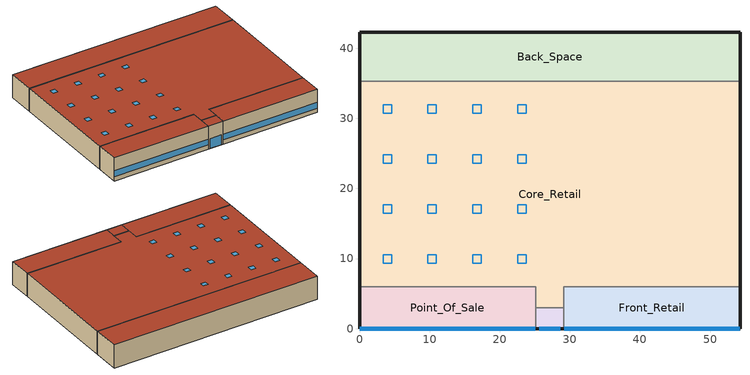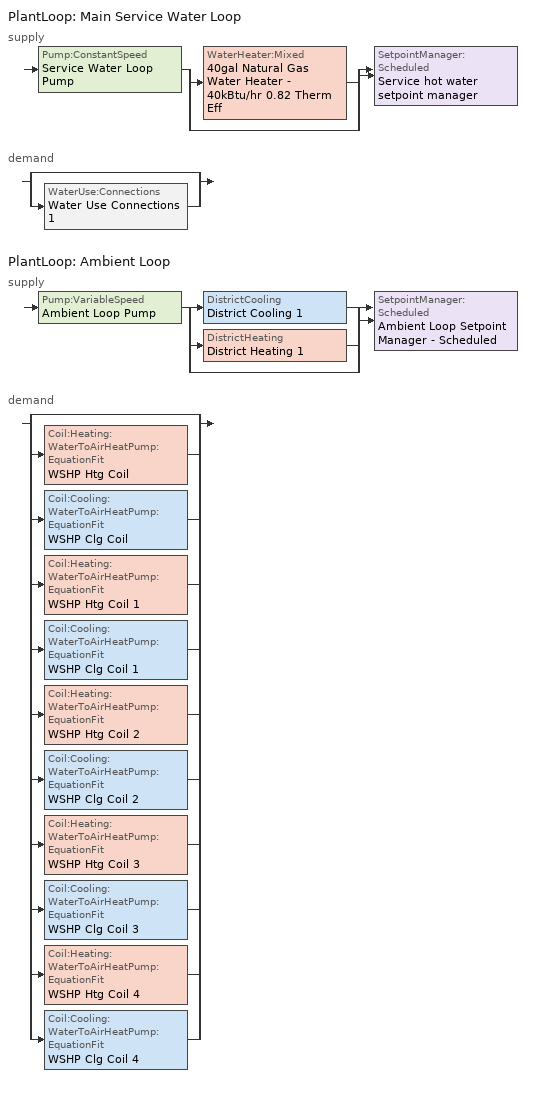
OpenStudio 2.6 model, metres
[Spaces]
Core_Retail
 floor ground: 54.27,35.27 54.27,6 29.14,6 29.14,3 25.14,3 25.14,6 0,6 0,35.27 z0
 wall outside: 54.27,6 54.27,35.27 / 0,35.27 0,6 z0:6.1
 wall to Back_Space: 54.27,35.27 0,35.27 z0:6.1
 wall to Front_Entry: 25.14,3 29.14,3 z0:6.1
 wall to Point_Of_Sale: 0,6 25.14,6 25.14,3 z0:6.1
 wall to Front_Retail: 29.14,3 29.14,6 54.27,6 z0:6.1
 roof outside: 29.14,3 29.14,6 54.27,6 54.27,35.27 0,35.27 0,6 25.14,6 25.14,3 z6.1
 skylight: 23.78,16.46 23.78,17.68 22.56,17.68 22.56,16.46 z6.1; 4.57,30.7 4.57,31.92 3.35,31.92 3.35,30.7 z6.1; 4.57,9.35 4.57,10.57 3.35,10.57 3.35,9.35 z6.1; 4.57,16.46 4.57,17.68 3.35,17.68 3.35,16.46 z6.1; 17.37,16.46 17.37,17.68 16.15,17.68 16.15,16.46 z6.1; 17.37,30.7 17.37,31.92 16.15,31.92 16.15,30.7 z6.1; 17.37,23.58 17.37,24.8 16.15,24.8 16.15,23.58 z6.1; 4.57,23.58 4.57,24.8 3.35,24.8 3.35,23.58 z6.1; 17.37,9.35 17.37,10.57 16.15,10.57 16.15,9.35 z6.1; 10.97,23.58 10.97,24.8 9.75,24.8 9.75,23.58 z6.1; 10.97,9.35 10.97,10.57 9.75,10.57 9.75,9.35 z6.1; 23.78,23.58 23.78,24.8 22.56,24.8 22.56,23.58 z6.1; 23.78,30.7 23.78,31.92 22.56,31.92 22.56,30.7 z6.1; 10.97,16.46 10.97,17.68 9.75,17.68 9.75,16.46 z6.1; 23.78,9.35 23.78,10.57 22.56,10.57 22.56,9.35 z6.1; 10.97,30.7 10.97,31.92 9.75,31.92 9.75,30.7 z6.1
Back_Space
 floor ground: 54.27,42.27 54.27,35.27 0,35.27 0,42.27 z0
 wall outside: 54.27,35.27 54.27,42.27 0,42.27 0,35.27 z0:6.1
 roof outside: 54.27,35.27 54.27,42.27 0,42.27 0,35.27 z6.1
Front_Retail
 floor ground: 54.27,6 54.27,0 29.14,0 29.14,6 z0
 wall outside: 29.14,0 54.27,0 54.27,6 z0:6.1
 wall to Front_Entry: 29.14,3 29.14,0 z0:6.1
 window: 29.19,0 54.22,0 z1.14:2.66
 roof outside: 54.27,0 54.27,6 29.14,6 29.14,0 z6.1
Point_Of_Sale
 floor ground: 25.14,6 25.14,0 0,0 0,6 z0
 wall outside: 0,6 0,0 25.14,0 z0:6.1
 wall to Front_Entry: 25.14,0 25.14,3 z0:6.1
 window: 0.05,0 25.09,0 z1.14:2.66
 roof outside: 25.14,0 25.14,6 0,6 0,0 z6.1
Front_Entry
 floor ground: 29.14,3 29.14,0 25.14,0 25.14,3 z0
 wall outside: 25.14,0 29.14,0 z0:6.1
 window: 25.64,0 28.64,0 z0.05:2.66
 roof outside: 29.14,0 29.14,3 25.14,3 25.14,0 z6.1
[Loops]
PlantLoop 'Main Service Water Loop'
 supply: Pump:ConstantSpeed 'Service Water Loop Pump' > split
  | WaterHeater:Mixed '40gal Natural Gas Water Heater - 40kBtu/hr 0.82 Therm Eff'
  | bypass
  join > SetpointManager:Scheduled 'Service hot water setpoint manager'
 demand: split
  | bypass
  | WaterUse:Connections 'Water Use Connections 1'
PlantLoop 'Ambient Loop'
 supply: Pump:VariableSpeed 'Ambient Loop Pump' > split
  | DistrictCooling 'District Cooling 1'
  | DistrictHeating 'District Heating 1'
  | bypass
  join > SetpointManager:Scheduled 'Ambient Loop Setpoint Manager - Scheduled'
 demand: split
  | bypass
  | Coil:Heating:WaterToAirHeatPump:EquationFit 'WSHP Htg Coil'
  | Coil:Cooling:WaterToAirHeatPump:EquationFit 'WSHP Clg Coil'
  | Coil:Heating:WaterToAirHeatPump:EquationFit 'WSHP Htg Coil 1'
  | Coil:Cooling:WaterToAirHeatPump:EquationFit 'WSHP Clg Coil 1'
  | Coil:Heating:WaterToAirHeatPump:EquationFit 'WSHP Htg Coil 2'
  | Coil:Cooling:WaterToAirHeatPump:EquationFit 'WSHP Clg Coil 2'
  | Coil:Heating:WaterToAirHeatPump:EquationFit 'WSHP Htg Coil 3'
  | Coil:Cooling:WaterToAirHeatPump:EquationFit 'WSHP Clg Coil 3'
  | Coil:Heating:WaterToAirHeatPump:EquationFit 'WSHP Htg Coil 4'
  | Coil:Cooling:WaterToAirHeatPump:EquationFit 'WSHP Clg Coil 4'
[Site]
Denver Centennial  Golden   Nr_CO_USA: Latitude {deg}=39.74; Longitude {deg}=-105.18; Time Zone {hr}=-7; Elevation {m}=1829; Terrain=City
[Building]
90.1-2010-RetailStandalone-ASHRAE 169-2006-5B created: 2018-08-18 18:02:05 +0000: North Axis {deg}=0; Default Construction Set=90.1-2010 - Retail - ASHRAE 169-2006-5B; Standards Building Type=RetailStandalone
[Site:GroundTemperature:BuildingSurface]
20.43, 20.47, 20.49, 20.56, 20.67, 22.95, 23.37, 23.44, 23.4, 21.08, 20.69, 20.51
[Site:WaterMainsTemperature]
Calculation Method=Correlation; Annual Average Outdoor Air Temperature {C}=9.7; Maximum Difference In Monthly Average Outdoor Air Temperatures {deltaC}=22.8
[ClimateZones]
Climate Zone Institution Name 1=ASHRAE; Climate Zone Document Name 1=ANSI/ASHRAE Standard 169; Climate Zone Document Year 1=2006; Climate Zone Value 1=ASHRAE 169-2006-5B
[SizingPeriod:DesignDay] Barometric Pressure {Pa}=81198; Sky Clearness=0; Rain Indicator=0; Snow Indicator=0; Day of Month=21; Daylight Saving Time Indicator=0; Humidity Indicating Type=Wetbulb; Dry-Bulb Temperature Range Modifier Type=DefaultMultipliers
Name | Maximum Dry-Bulb Temperature {C} | Daily Dry-Bulb Temperature Range {deltaC} | Humidity Indicating Conditions at Maximum Dry-Bulb | Wind Speed {m/s} | Wind Direction {deg} | Month | Day Type | Solar Model Indicator | ASHRAE Taub | ASHRAE Taud
Denver Centennial  Golden   N Ann Htg 99.6% Condns DB | -18.8 | 0 | -18.8 | 3 | 340 | 12 | WinterDesignDay | ASHRAEClearSky
Denver Centennial  Golden   N Ann Clg .4% Condns DB=>MWB | 33 | 15.2 | 15.7 | 4.9 | 0 | 7 | SummerDesignDay | ASHRAETau | 0.424 | 2.025
Denver Centennial  Golden   N Ann Clg .4% Condns WB=>MDB | 27.3 | 15.2 | 18.4 | 4.9 | 0 | 7 | SummerDesignDay | ASHRAETau | 0.424 | 2.025
[Material:NoMass] Thermal Absorptance=0.9; Solar Absorptance=0.7
Name | Roughness | Thermal Resistance {m2-K/W} | Visible Absorptance
CP02 CARPET PAD | VeryRough | 0.21648 | 0.8
Typical Insulation R-10.94 | Smooth | 1.92744 | 0.7
Typical Carpet Pad | Smooth | 0.21648 | 0.8
Typical Insulation R-8.72 | Smooth | 1.53614 | 0.7
Typical Insulation R-19.72 | Smooth | 3.4722 | 0.7
Typical Insulation R-0.58 | Smooth | 0.101875 | 0.7
Typical Insulation R-1.15 | Smooth | 0.202527 | 0.7
[Material]
Name | Roughness | Thickness {m} | Conductivity {W/m-K} | Density {kg/m3} | Specific Heat {J/kg-K} | Thermal Absorptance | Solar Absorptance | Visible Absorptance
100mm Normalweight concrete floor | MediumSmooth | 0.1016 | 2.31 | 2322 | 832
G01 13mm gypsum board | Smooth | 0.0127 | 0.16 | 800 | 1090 | 0.9 | 0.7 | 0.5
4 in. Normalweight Concrete Floor | MediumRough | 0.1016 | 2.31 | 2322 | 832 | 0.9 | 0.7 | 0.7
1IN Stucco | Smooth | 0.0253 | 0.6918 | 1858 | 837 | 0.9 | 0.7 | 0.92
8IN CONCRETE HW RefBldg | Rough | 0.2032 | 1.311 | 2240 | 836.8 | 0.9 | 0.7 | 0.7
1/2IN Gypsum | Smooth | 0.0127 | 0.16 | 784.9 | 830 | 0.9 | 0.4 | 0.4
Roof Membrane | VeryRough | 0.0095 | 0.16 | 1121.29 | 1460 | 0.9 | 0.77 | 0.7
Metal Roof Surface; F08 Metal surface | Smooth | 0.0008 | 45.28 | 7824 | 500 | 0.9 | 0.7 | 0.7
6 in. Normalweight Concrete Floor | MediumRough | 0.1524 | 2.31 | 2322 | 832 | 0.9 | 0.7 | 0.7
8 in. Concrete Block Basement Wall | MediumRough | 0.2032 | 1.326 | 1842 | 912 | 0.9 | 0.7 | 0.7
G05 25mm wood | MediumSmooth | 0.0254 | 0.15 | 608 | 1630 | 0.9 | 0.5 | 0.5
Std Wood 6inch | MediumSmooth | 0.15 | 0.12 | 540 | 1210 | 0.9 | 0.7 | 0.7
[Construction]
Typical Insulated Exterior Mass Floor R-13.51: Typical Insulation R-10.94, 4 in. Normalweight Concrete Floor, Typical Carpet Pad
Typical Insulated Exterior Mass Wall R-11.11: 1IN Stucco, 8IN CONCRETE HW RefBldg, Typical Insulation R-8.72, 1/2IN Gypsum
Typical IEAD Roof R-20.83: Roof Membrane, Typical Insulation R-19.72, Metal Roof Surface
Typical Interior Floor: 100mm Normalweight concrete floor, CP02 CARPET PAD
Typical Interior Wall: G01 13mm gypsum board, G01 13mm gypsum board
Typical Interior Ceiling: CP02 CARPET PAD, 100mm Normalweight concrete floor
Typical Insulated Carpeted 6in Slab Floor: 6 in. Normalweight Concrete Floor, Typical Carpet Pad
Typical Insulated Basement Mass Wall: 8 in. Concrete Block Basement Wall
U 0.52 SHGC 0.40 Dbl Ref-D Clr 6mm/13mm Air: REF D CLEAR 6MM, AIR 13MM, CLEAR 6MM
Typical Insulated Metal Door R-1.43: F08 Metal surface, Typical Insulation R-0.58
Typical Overhead Door R-2.0: Typical Insulation R-1.15
U 1.17 SHGC 0.49 Sgl Ref-D Clr 6mm: REF D CLEAR 6MM
Typical Interior Window: Clear 3mm
Typical Interior Door; Typical Interior Partition: G05 25mm wood
InteriorFurnishings: Std Wood 6inch
[DefaultConstructionSet]
90.1-2010 - Retail - ASHRAE 169-2006-5B: Default Exterior Surface Constructions=Default Surface Constructions 1; Default Interior Surface Constructions=Default Surface Constructions 2; Default Ground Contact Surface Constructions=Default Surface Constructions 3; Default Exterior SubSurface Constructions=Default Sub Surface Constructions 1; Default Interior SubSurface Constructions=Default Sub Surface Constructions 2; Interior Partition Construction=Typical Interior Partition
[DefaultSurfaceConstructions]
Name | Floor Construction | Wall Construction | Roof Ceiling Construction
Default Surface Constructions 1 | Typical Insulated Exterior Mass Floor R-13.51 | Typical Insulated Exterior Mass Wall R-11.11 | Typical IEAD Roof R-20.83
Default Surface Constructions 2 | Typical Interior Floor | Typical Interior Wall | Typical Interior Ceiling
Default Surface Constructions 3 | Typical Insulated Carpeted 6in Slab Floor | Typical Insulated Basement Mass Wall
[DefaultSubSurfaceConstructions]
Name | Fixed Window Construction | Operable Window Construction | Door Construction | Overhead Door Construction | Skylight Construction | Tubular Daylight Dome Construction | Tubular Daylight Diffuser Construction
Default Sub Surface Constructions 1 | U 0.52 SHGC 0.40 Dbl Ref-D Clr 6mm/13mm Air | U 0.52 SHGC 0.40 Dbl Ref-D Clr 6mm/13mm Air | Typical Insulated Metal Door R-1.43 | Typical Overhead Door R-2.0 | U 1.17 SHGC 0.49 Sgl Ref-D Clr 6mm | Typical Interior Window | Typical Interior Window
Default Sub Surface Constructions 2 | Typical Interior Window | Typical Interior Window | Typical Interior Door
[WindowMaterial:Glazing] Optical Data Type=SpectralAverage; Infrared Transmittance at Normal Incidence=0; Front Side Infrared Hemispherical Emissivity=0.84; Conductivity {W/m-K}=0.9; Dirt Correction Factor for Solar and Visible Transmittance=1; Solar Diffusing=No
Name | Thickness {m} | Solar Transmittance at Normal Incidence | Front Side Solar Reflectance at Normal Incidence | Back Side Solar Reflectance at Normal Incidence | Visible Transmittance at Normal Incidence | Front Side Visible Reflectance at Normal Incidence | Back Side Visible Reflectance at Normal Incidence | Back Side Infrared Hemispherical Emissivity
REF D CLEAR 6MM | 0.006 | 0.429 | 0.308 | 0.379 | 0.334 | 0.453 | 0.505 | 0.82
CLEAR 6MM | 0.006 | 0.775 | 0.071 | 0.071 | 0.881 | 0.08 | 0.08 | 0.84
Clear 3mm | 0.003 | 0.837 | 0.075 | 0.075 | 0.898 | 0.081 | 0.081 | 0.84
[WindowMaterial:Gas]
AIR 13MM: Gas Type=Air; Thickness {m}=0.0127
[Space] Building Story=Building Story 1; Part of Total Floor Area=Yes
Name | Space Type | Thermal Zone
Core_Retail | Retail Retail | Core_Retail ZN
Back_Space | Retail Back_Space | Back_Space ZN
Front_Retail | Retail Retail | Front_Retail ZN
Point_Of_Sale | Retail Point_of_Sale | Point_Of_Sale ZN
Front_Entry | Retail Entry | Front_Entry ZN
[SpaceType] Standards Building Type=Retail
Name | Default Schedule Set | Design Specification Outdoor Air Object | Standards Space Type
Retail Back_Space | Retail Back_Space Schedule Set | Retail Back_Space Ventilation | Back_Space
Retail Entry | Retail Entry Schedule Set | Retail Entry Ventilation | Entry
Retail Point_of_Sale | Retail Point_of_Sale Schedule Set | Retail Point_of_Sale Ventilation | Point_of_Sale
Retail Retail | Retail Retail Schedule Set | Retail Retail Ventilation | Retail
[People:Definition] Number of People Calculation Method=People/Area; People per Space Floor Area {person/m2}=0.161459; Fraction Radiant=0.3
Retail Back_Space People Definition; Retail Entry People Definition; Retail Point_of_Sale People Definition; Retail Retail People Definition
[People] Work Efficiency Schedule=Work Efficiency Schedule; Clothing Insulation Schedule=Clothing Schedule; Air Velocity Schedule=Air Velocity Schedule; Multiplier=1
Name | People Definition | Space or SpaceType
Retail Back_Space People | Retail Back_Space People Definition | Retail Back_Space
Retail Entry People | Retail Entry People Definition | Retail Entry
Retail Point_of_Sale People | Retail Point_of_Sale People Definition | Retail Point_of_Sale
Retail Retail People | Retail Retail People Definition | Retail Retail
[Lights:Definition] Design Level Calculation Method=Watts/Area; Fraction Radiant=0.7; Fraction Visible=0.2
Name | Watts per Space Floor Area {W/m2}
Retail Back_Space Lights Definition | 6.78126
Retail Entry Lights Definition | 9.68752
Retail Point_of_Sale Lights Definition; Retail Retail Lights Definition | 18.0834
[Lights] Fraction Replaceable=1
Name | Lights Definition | Space or SpaceType
Retail Back_Space Lights | Retail Back_Space Lights Definition | Retail Back_Space
Retail Entry Lights | Retail Entry Lights Definition | Retail Entry
Retail Point_of_Sale Lights | Retail Point_of_Sale Lights Definition | Retail Point_of_Sale
Retail Retail Lights | Retail Retail Lights Definition | Retail Retail
[ElectricEquipment:Definition] Design Level Calculation Method=Watts/Area; Fraction Radiant=0.5
Name | Watts per Space Floor Area {W/m2}
Retail Back_Space Elec Equip Definition | 8.07293
Retail Entry Elec Equip Definition; Retail Retail Elec Equip Definition | 3.22917
Retail Point_of_Sale Elec Equip Definition | 21.5278
[ElectricEquipment] Multiplier=1
Name | Electric Equipment Definition | Space or SpaceType
Retail Back_Space Elec Equip | Retail Back_Space Elec Equip Definition | Retail Back_Space
Retail Entry Elec Equip | Retail Entry Elec Equip Definition | Retail Entry
Retail Point_of_Sale Elec Equip | Retail Point_of_Sale Elec Equip Definition | Retail Point_of_Sale
Retail Retail Elec Equip | Retail Retail Elec Equip Definition | Retail Retail
[DesignSpecification:OutdoorAir] Outdoor Air Method=Sum; Outdoor Air Flow per Floor Area {m3/s-m2}=0.0006096
Name | Outdoor Air Flow per Person {m3/s-person}
Retail Back_Space Ventilation
Retail Entry Ventilation; Retail Point_of_Sale Ventilation; Retail Retail Ventilation | 0.00353961
[DefaultScheduleSet] Number of People Schedule=RetailStandalone BLDG_OCC_SCH_2010; People Activity Level Schedule=RetailStandalone ACTIVITY_SCH; Electric Equipment Schedule=RetailStandalone BLDG_EQUIP_SCH; Infiltration Schedule=RetailStandalone INFIL_SCH_PNNL
Name | Lighting Schedule
Retail Back_Space Schedule Set | RetailStandalone BLDG_LIGHT_BACK_SCH
Retail Entry Schedule Set | RetailStandalone BLDG_LIGHT_ENTRY_SCH
Retail Point_of_Sale Schedule Set | RetailStandalone BLDG_LIGHT_FRONT_SCH
Retail Retail Schedule Set | RetailStandalone BLDG_LIGHT_SCH
[ThermostatSetpoint:DualSetpoint] Heating Setpoint Temperature Schedule=RetailStandalone HTGSETP_SCH_NO_OPTIMUM
Name | Cooling Setpoint Temperature Schedule
Retail Entry Thermostat 1 | RetailStandalone FRONT_ENTRY_COOLING
Retail Point_of_Sale Thermostat 1; Retail Retail Thermostat 1; Retail Back_Space Thermostat 1; Retail Retail Thermostat 2 | RetailStandalone CLGSETP_SCH_NO_SETBACK
[SpaceInfiltration:DesignFlowRate]
Name | Space or SpaceType | Schedule | Design Flow Rate Calculation Method | Flow per Exterior Surface Area {m3/s-m2} | Constant Term Coefficient | Temperature Term Coefficient | Velocity Term Coefficient | Velocity Squared Term Coefficient | Design Flow Rate {m3/s}
Back_Space Infiltration | Back_Space | RetailStandalone INFIL_SCH_PNNL | Flow/ExteriorArea | 0.000297767 | 0 | 0 | 0.224 | 0
Core_Retail Infiltration | Core_Retail | RetailStandalone INFIL_SCH_PNNL | Flow/ExteriorArea | 0.000103844 | 0 | 0 | 0.224 | 0
Front_Entry Infiltration | Front_Entry | RetailStandalone INFIL_SCH_PNNL | Flow/ExteriorArea | 0.000381719 | 0 | 0 | 0.224 | 0
Front_Retail Infiltration | Front_Retail | RetailStandalone INFIL_SCH_PNNL | Flow/ExteriorArea | 0.000317386 | 0 | 0 | 0.224 | 0
Point_Of_Sale Infiltration | Point_Of_Sale | RetailStandalone INFIL_SCH_PNNL | Flow/ExteriorArea | 0.000317386 | 0 | 0 | 0.224 | 0
Entry door Infiltration | Front_Entry | RetailStandalone INFIL_Door_Opening_SCH | Flow/Space |  |  |  |  |  | 1.41867
[InternalMass:Definition]
Internal Mass Definition 1: Construction=InteriorFurnishings; Design Level Calculation Method=SurfaceArea/Area; Surface Area per Space Floor Area=2
[InternalMass] Internal Mass Definition=Internal Mass Definition 1; Multiplier=1
Name | Space or SpaceType
Back_Space Mass | Back_Space
Core_Retail Mass | Core_Retail
Point_Of_Sale Mass | Point_Of_Sale
Front_Retail Mass | Front_Retail
Front_Entry Mass | Front_Entry
[ThermalZone] Use Ideal Air Loads=No
Name | Thermostat | Primary Daylighting Control | Fraction of Zone Controlled by Primary Daylighting Control
Front_Entry ZN | Retail Entry Thermostat 1
Point_Of_Sale ZN | Retail Point_of_Sale Thermostat 1 | Point_Of_Sale Daylt Sensor 1 | 0.443333
Front_Retail ZN | Retail Retail Thermostat 1 | Front_Retail Daylt Sensor 1 | 0.443333
Back_Space ZN | Retail Back_Space Thermostat 1
Core_Retail ZN | Retail Retail Thermostat 2 | Core_Retail Daylt Sensor 1 | 0.514639
[Sizing:Zone] Zone Cooling Design Supply Air Temperature Input Method=SupplyAirTemperature; Zone Cooling Design Supply Air Temperature {C}=12.8; Zone Cooling Design Supply Air Temperature Difference {deltaC}=11.11; Zone Heating Design Supply Air Temperature Input Method=SupplyAirTemperature; Zone Heating Design Supply Air Temperature Difference {deltaC}=11.11; Zone Heating Design Supply Air Humidity Ratio {kg-H2O/kg-air}=0.008; Cooling Design Air Flow Method=DesignDay; Heating Design Air Flow Method=DesignDay; Account for Dedicated Outdoor Air System=No; Dedicated Outdoor Air System Control Strategy=NeutralSupplyAir; Dedicated Outdoor Air Low Setpoint Temperature for Design {C}=autosize; Dedicated Outdoor Air High Setpoint Temperature for Design {C}=autosize
Name | Zone Heating Design Supply Air Temperature {C} | Zone Cooling Design Supply Air Humidity Ratio {kg-H2O/kg-air}
Front_Entry ZN | 50 | 0.008
Point_Of_Sale ZN; Front_Retail ZN; Back_Space ZN; Core_Retail ZN | 40 | 0.0085
[Zone equipment]
Front_Entry ZN: Front_Entry ZN WSHP
Point_Of_Sale ZN: Point_Of_Sale ZN WSHP
Front_Retail ZN: Front_Retail ZN WSHP
Back_Space ZN: Back_Space ZN WSHP
Core_Retail ZN: Core_Retail ZN WSHP
[AvailabilityManager:NightCycle] Control Type=CycleOnAny; Thermostat Tolerance {deltaC}=1; Cycling Run Time {s}=3600
Availability Manager Night Cycle 1; Availability Manager Night Cycle 2; Availability Manager Night Cycle 3; Availability Manager Night Cycle 4
[PlantLoop] Glycol Concentration=0; Plant Loop Volume {m3}=Autocalculate; Load Distribution Scheme=Optimal
Name | Maximum Loop Temperature {C} | Minimum Loop Temperature {C}
Main Service Water Loop | 60 | 10
Ambient Loop | 32.2222 | 5
[Sizing:Plant] Loop Type=Heating; Design Loop Exit Temperature {C}=60; Sizing Option=NonCoincident; Zone Timesteps in Averaging Window=1; Coincident Sizing Factor Mode=None
Name | Loop Design Temperature Difference {deltaC}
Main Service Water Loop | 5
Ambient Loop | 5.55
[SetpointManager:Scheduled] Control Variable=Temperature
Name | Schedule
Service hot water setpoint manager | Service Water Loop Temp - 140F
Ambient Loop Setpoint Manager - Scheduled | Ambient Loop Temperature Ruleset
[Pump:ConstantSpeed]
Service Water Loop Pump: Rated Flow Rate {m3/s}=autosize; Rated Pump Head {Pa}=0.001; Rated Power Consumption {W}=autosize; Motor Efficiency=0.855; Fraction of Motor Inefficiencies to Fluid Stream=0; Pump Control Type=Intermittent; Design Power Sizing Method=PowerPerFlowPerPressure; Design Electric Power per Unit Flow Rate {W/(m3/s)}=348701.1; Design Shaft Power per Unit Flow Rate per Unit Head {W-s/m3-Pa}=1.28205
[WaterHeater:Mixed]
40gal Natural Gas Water Heater - 40kBtu/hr 0.82 Therm Eff: Tank Volume {m3}=0.151416; Setpoint Temperature Schedule=Service Water Loop Temp - 140F; Deadband Temperature Difference {deltaC}=2; Maximum Temperature Limit {C}=82.2222; Heater Control Type=Cycle; Heater Maximum Capacity {W}=11722.8; Heater Fuel Type=NaturalGas; Heater Thermal Efficiency=0.82; Off Cycle Parasitic Fuel Consumption Rate {W}=1860.12; Off Cycle Parasitic Fuel Type=NaturalGas; Off Cycle Parasitic Heat Fraction to Tank=0.8; On Cycle Parasitic Fuel Consumption Rate {W}=1860.12; On Cycle Parasitic Fuel Type=NaturalGas; On Cycle Parasitic Heat Fraction to Tank=0; Ambient Temperature Indicator=Schedule; Ambient Temperature Schedule=Water Heater Ambient Temp Schedule - 70F; Off Cycle Loss Coefficient to Ambient Temperature {W/K}=3.29106; On Cycle Loss Coefficient to Ambient Temperature {W/K}=3.29106; Use Side Effectiveness=1; Source Side Effectiveness=1; Use Side Design Flow Rate {m3/s}=autosize; Source Side Design Flow Rate {m3/s}=autosize; Indirect Water Heating Recovery Time {hr}=1.5; Source Side Flow Control Mode=IndirectHeatPrimarySetpoint
[WaterUse:Connections]
Water Use Connections 1: Water Use Equipment Name 1=Main Service Water Use 0.3gal/min
[WaterUse:Equipment:Definition]
Main Service Water Use Def 0.3gal/min: Peak Flow Rate {m3/s}=1.89271e-05; Target Temperature Schedule=Mixed Water At Faucet Temp - 120F; Sensible Fraction Schedule=Fraction Sensible - 0.2; Latent Fraction Schedule=Fraction Latent - 0.05
[WaterUse:Equipment]
Main Service Water Use 0.3gal/min: Water Use Equipment Definition=Main Service Water Use Def 0.3gal/min; Flow Rate Fraction Schedule=RetailStandalone BLDG_SWH_SCH
[Exterior:Lights:Definition]
Name | Design Level {W}
Occ Sensing Exterior Lights Def | 4365.06
NonDimming Exterior Lights Def | 379.58
[Exterior:Lights] Control Option=AstronomicalClock
Name | Exterior Lights Definition | Schedule
Occ Sensing Exterior Lights Def | Occ Sensing Exterior Lights Def | RetailStandalone Exterior_lighting_schedule_b
NonDimming Exterior Lights Def | NonDimming Exterior Lights Def | RetailStandalone Exterior_lighting_schedule_a
[BuildingStory]
Building Story 1: Nominal Z Coordinate {m}=0
[Daylighting:Control] Position Z-Coordinate {m}=0.9144; Illuminance Setpoint {lux}=300; Lighting Control Type=Stepped; Number of Stepped Control Steps=3
Name | Space | Position X-Coordinate {m} | Position Y-Coordinate {m}
Core_Retail Daylt Sensor 1 | Core_Retail | 3.9624 | 3.9624
Front_Retail Daylt Sensor 1 | Front_Retail | 12.5675 | 2.66
Point_Of_Sale Daylt Sensor 1 | Point_Of_Sale | 12.5675 | 2.66
[Pump:VariableSpeed]
Ambient Loop Pump: Rated Pump Head {Pa}=179344; Pump Control Type=Intermittent; Skin Loss Radiative Fraction=0.5; Design Power Sizing Method=PowerPerFlowPerPressure; Design Electric Power per Unit Flow Rate {W/(m3/s)}=348701.1; Design Shaft Power per Unit Flow Rate per Unit Head {W-s/m3-Pa}=1.28205; Design Minimum Flow Rate Fraction=0
[DistrictCooling]
District Cooling 1: Nominal Capacity {W}=1000000000000
[DistrictHeating]
District Heating 1: Nominal Capacity {W}=1000000000000
[Coil:Heating:Electric] Availability Schedule=Always On Discrete
Coil Heating Electric 1; Coil Heating Electric 2; Coil Heating Electric 3; Coil Heating Electric 4; Coil Heating Electric 5
[Coil:Heating:WaterToAirHeatPump:EquationFit] Rated Heating Coefficient of Performance {W/W}=4.2; Heating Capacity Coefficient 1=0.237847; Heating Capacity Coefficient 2=-3.35824; Heating Capacity Coefficient 3=3.8064; Heating Capacity Coefficient 4=0.1792; Heating Capacity Coefficient 5=0.128607; Heating Power Consumption Coefficient 1=-3.79176; Heating Power Consumption Coefficient 2=3.38799; Heating Power Consumption Coefficient 3=1.50226; Heating Power Consumption Coefficient 4=-0.177654; Heating Power Consumption Coefficient 5=-0.10308
WSHP Htg Coil; WSHP Htg Coil 1; WSHP Htg Coil 2; WSHP Htg Coil 3; WSHP Htg Coil 4
[Coil:Cooling:WaterToAirHeatPump:EquationFit] Rated Cooling Coefficient of Performance {W/W}=3.4; Total Cooling Capacity Coefficient 1=-4.30267; Total Cooling Capacity Coefficient 2=7.18537; Total Cooling Capacity Coefficient 3=-2.23947; Total Cooling Capacity Coefficient 4=0.139996; Total Cooling Capacity Coefficient 5=0.10266; Sensible Cooling Capacity Coefficient 1=6.00194; Sensible Cooling Capacity Coefficient 2=22.6301; Sensible Cooling Capacity Coefficient 3=-26.7961; Sensible Cooling Capacity Coefficient 4=-1.72375; Sensible Cooling Capacity Coefficient 5=0.490645; Sensible Cooling Capacity Coefficient 6=0.0693119; Cooling Power Consumption Coefficient 1=-5.67776; Cooling Power Consumption Coefficient 2=0.438988; Cooling Power Consumption Coefficient 3=5.84528; Cooling Power Consumption Coefficient 4=0.141606; Cooling Power Consumption Coefficient 5=-0.168728
WSHP Clg Coil; WSHP Clg Coil 1; WSHP Clg Coil 2; WSHP Clg Coil 3; WSHP Clg Coil 4
[Fan:OnOff] Availability Schedule=Always On Discrete; Fan Efficiency=0.52; Pressure Rise {Pa}=331.288; Maximum Flow Rate {m3/s}=autosize; Motor Efficiency=0.8; Motor In Airstream Fraction=1
Name | Fan Power Ratio Function of Speed Ratio Curve | Fan Efficiency Ratio Function of Speed Ratio Curve
Core_Retail ZN WSHP Fan | Fan On Off Power Curve | Fan On Off Efficiency Curve
Back_Space ZN WSHP Fan | Fan On Off Power Curve 1 | Fan On Off Efficiency Curve 1
Front_Retail ZN WSHP Fan | Fan On Off Power Curve 2 | Fan On Off Efficiency Curve 2
Point_Of_Sale ZN WSHP Fan | Fan On Off Power Curve 3 | Fan On Off Efficiency Curve 3
Front_Entry ZN WSHP Fan | Fan On Off Power Curve 4 | Fan On Off Efficiency Curve 4
[ZoneHVAC:WaterToAirHeatPump] Availability Schedule=Always On Discrete; Supply Air Flow Rate During Cooling Operation {m3/s}=Autosize; Supply Air Flow Rate During Heating Operation {m3/s}=Autosize; Supply Air Flow Rate When No Cooling or Heating is Needed {m3/s}=autosize; Outdoor Air Flow Rate During Cooling Operation {m3/s}=autosize; Outdoor Air Flow Rate During Heating Operation {m3/s}=autosize; Outdoor Air Flow Rate When No Cooling or Heating is Needed {m3/s}=Autosize; Maximum Supply Air Temperature from Supplemental Heater {C}=Autosize
Name | Supply Air Fan | Heating Coil | Cooling Coil | Supplemental Heating Coil
Core_Retail ZN WSHP | Core_Retail ZN WSHP Fan | WSHP Htg Coil | WSHP Clg Coil | Coil Heating Electric 1
Back_Space ZN WSHP | Back_Space ZN WSHP Fan | WSHP Htg Coil 1 | WSHP Clg Coil 1 | Coil Heating Electric 2
Front_Retail ZN WSHP | Front_Retail ZN WSHP Fan | WSHP Htg Coil 2 | WSHP Clg Coil 2 | Coil Heating Electric 3
Point_Of_Sale ZN WSHP | Point_Of_Sale ZN WSHP Fan | WSHP Htg Coil 3 | WSHP Clg Coil 3 | Coil Heating Electric 4
Front_Entry ZN WSHP | Front_Entry ZN WSHP Fan | WSHP Htg Coil 4 | WSHP Clg Coil 4 | Coil Heating Electric 5
[Schedule:Ruleset]
Name | Default Day Schedule | Summer Design Day Schedule | Winter Design Day Schedule
Clothing Schedule | Clothing Schedule Default Winter Clothes
Air Velocity Schedule | Air Velocity Schedule Default
Work Efficiency Schedule | Work Efficiency Schedule Default
RetailStandalone BLDG_OCC_SCH_2010 | RetailStandalone BLDG_OCC_SCH_2010 Default | RetailStandalone BLDG_OCC_SCH_2010 Summer Design Day | RetailStandalone BLDG_OCC_SCH_2010 Winter Design Day
RetailStandalone ACTIVITY_SCH | RetailStandalone ACTIVITY_SCH Default | RetailStandalone ACTIVITY_SCH Summer Design Day | RetailStandalone ACTIVITY_SCH Winter Design Day
RetailStandalone BLDG_LIGHT_BACK_SCH | RetailStandalone BLDG_LIGHT_BACK_SCH Default | RetailStandalone BLDG_LIGHT_BACK_SCH Summer Design Day | RetailStandalone BLDG_LIGHT_BACK_SCH Winter Design Day
RetailStandalone BLDG_EQUIP_SCH | RetailStandalone BLDG_EQUIP_SCH Default | RetailStandalone BLDG_EQUIP_SCH Summer Design Day | RetailStandalone BLDG_EQUIP_SCH Winter Design Day
RetailStandalone INFIL_SCH_PNNL | RetailStandalone INFIL_SCH_PNNL Default | RetailStandalone INFIL_SCH_PNNL Summer Design Day | RetailStandalone INFIL_SCH_PNNL Winter Design Day
RetailStandalone HTGSETP_SCH_NO_OPTIMUM | RetailStandalone HTGSETP_SCH_NO_OPTIMUM Default | RetailStandalone HTGSETP_SCH_NO_OPTIMUM Summer Design Day | RetailStandalone HTGSETP_SCH_NO_OPTIMUM Winter Design Day
RetailStandalone CLGSETP_SCH_NO_SETBACK | RetailStandalone CLGSETP_SCH_NO_SETBACK Default | RetailStandalone CLGSETP_SCH_NO_SETBACK Summer Design Day | RetailStandalone CLGSETP_SCH_NO_SETBACK Winter Design Day
RetailStandalone BLDG_LIGHT_ENTRY_SCH | RetailStandalone BLDG_LIGHT_ENTRY_SCH Default | RetailStandalone BLDG_LIGHT_ENTRY_SCH Summer Design Day | RetailStandalone BLDG_LIGHT_ENTRY_SCH Winter Design Day
RetailStandalone FRONT_ENTRY_COOLING | RetailStandalone FRONT_ENTRY_COOLING Default | RetailStandalone FRONT_ENTRY_COOLING Summer Design Day | RetailStandalone FRONT_ENTRY_COOLING Winter Design Day
RetailStandalone BLDG_LIGHT_FRONT_SCH | RetailStandalone BLDG_LIGHT_FRONT_SCH Default | RetailStandalone BLDG_LIGHT_FRONT_SCH Summer Design Day | RetailStandalone BLDG_LIGHT_FRONT_SCH Winter Design Day
RetailStandalone BLDG_LIGHT_SCH | RetailStandalone BLDG_LIGHT_SCH Default | RetailStandalone BLDG_LIGHT_SCH Summer Design Day | RetailStandalone BLDG_LIGHT_SCH Winter Design Day
RetailStandalone INFIL_Door_Opening_SCH | RetailStandalone INFIL_Door_Opening_SCH Default | RetailStandalone INFIL_Door_Opening_SCH Summer Design Day | RetailStandalone INFIL_Door_Opening_SCH Winter Design Day
Service Water Loop Temp - 140F | Service Water Loop Temp - 140F Default
Water Heater Ambient Temp Schedule - 70F | Water Heater Ambient Temp Schedule - 70F Default
Fraction Sensible - 0.2 | Schedule Day 35
Fraction Latent - 0.05 | Schedule Day 36
Mixed Water At Faucet Temp - 120F | Schedule Day 37
RetailStandalone BLDG_SWH_SCH | RetailStandalone BLDG_SWH_SCH Default | RetailStandalone BLDG_SWH_SCH Summer Design Day | RetailStandalone BLDG_SWH_SCH Winter Design Day
RetailStandalone Exterior_lighting_schedule_b | RetailStandalone Exterior_lighting_schedule_b Default | RetailStandalone Exterior_lighting_schedule_b Summer Design Day | RetailStandalone Exterior_lighting_schedule_b Winter Design Day
RetailStandalone Exterior_lighting_schedule_a | RetailStandalone Exterior_lighting_schedule_a Default | RetailStandalone Exterior_lighting_schedule_a Summer Design Day | RetailStandalone Exterior_lighting_schedule_a Winter Design Day
Ambient Loop Temperature Ruleset | Ambient Loop Temperature - Default
[Schedule:Day]
Clothing Schedule Default Winter Clothes; RetailStandalone BLDG_OCC_SCH_2010 Summer Design Day; RetailStandalone BLDG_LIGHT_BACK_SCH Summer Design Day; RetailStandalone BLDG_EQUIP_SCH Summer Design Day; RetailStandalone BLDG_LIGHT_ENTRY_SCH Summer Design Day; RetailStandalone BLDG_LIGHT_FRONT_SCH Summer Design Day; RetailStandalone BLDG_LIGHT_SCH Summer Design Day: 24, 0, 1
Clothing Schedule Summer Clothes: 24, 0, 0.5
Air Velocity Schedule Default; Schedule Day 35: 24, 0, 0.2
Work Efficiency Schedule Default; RetailStandalone BLDG_OCC_SCH_2010 Winter Design Day; RetailStandalone BLDG_LIGHT_BACK_SCH Winter Design Day; RetailStandalone BLDG_EQUIP_SCH Winter Design Day; RetailStandalone BLDG_LIGHT_ENTRY_SCH Winter Design Day; RetailStandalone BLDG_LIGHT_FRONT_SCH Winter Design Day; RetailStandalone BLDG_LIGHT_SCH Winter Design Day: 24, 0, 0
RetailStandalone BLDG_OCC_SCH_2010 Default: 9, 0, 0, 10, 0, 0.1, 12, 0, 0.2, 17, 0, 0.4, 18, 0, 0.2, 19, 0, 0.1, 24, 0, 0
RetailStandalone BLDG_OCC_SCH_2010 Sat Day: 7, 0, 0, 8, 0, 0.1, 9, 0, 0.2, 10, 0, 0.5, 11, 0, 0.6, 17, 0, 0.8, 18, 0, 0.6, 21, 0, 0.2, 22, 0, 0.1, 24, 0, 0
RetailStandalone BLDG_OCC_SCH_2010 Wkdy Day: 7, 0, 0, 8, 0, 0.1, 9, 0, 0.2, 11, 0, 0.5, 15, 0, 0.7, 16, 0, 0.8, 17, 0, 0.7, 19, 0, 0.5, 21, 0, 0.3, 24, 0, 0
RetailStandalone ACTIVITY_SCH Default; RetailStandalone ACTIVITY_SCH Winter Design Day; RetailStandalone ACTIVITY_SCH Summer Design Day: 24, 0, 120
RetailStandalone BLDG_LIGHT_BACK_SCH Default; RetailStandalone BLDG_LIGHT_ENTRY_SCH Default; RetailStandalone BLDG_LIGHT_FRONT_SCH Default; RetailStandalone BLDG_LIGHT_SCH Default: 9, 0, 0.05, 10, 0, 0.1, 12, 0, 0.4, 17, 0, 0.6, 18, 0, 0.4, 19, 0, 0.2, 24, 0, 0.05
RetailStandalone BLDG_LIGHT_BACK_SCH Sat Day; RetailStandalone BLDG_LIGHT_ENTRY_SCH Sat Day; RetailStandalone BLDG_LIGHT_FRONT_SCH Sat Day; RetailStandalone BLDG_LIGHT_SCH Sat Day: 7, 0, 0.05, 8, 0, 0.1, 9, 0, 0.3, 10, 0, 0.6, 18, 0, 0.9, 19, 0, 0.5, 21, 0, 0.3, 22, 0, 0.1, 24, 0, 0.05
RetailStandalone BLDG_LIGHT_BACK_SCH Wkdy Day; RetailStandalone BLDG_LIGHT_ENTRY_SCH Wkdy Day; RetailStandalone BLDG_LIGHT_FRONT_SCH Wkdy Day; RetailStandalone BLDG_LIGHT_SCH Wkdy Day: 7, 0, 0.05, 8, 0, 0.2, 9, 0, 0.4, 18, 0, 0.9, 21, 0, 0.5, 22, 0, 0.2, 24, 0, 0.05
RetailStandalone BLDG_EQUIP_SCH Default: 9, 0, 0.15, 10, 0, 0.3, 12, 0, 0.6, 17, 0, 0.8, 18, 0, 0.6, 19, 0, 0.4, 24, 0, 0.15
RetailStandalone BLDG_EQUIP_SCH Sat Day: 7, 0, 0.15, 8, 0, 0.3, 9, 0, 0.5, 10, 0, 0.8, 18, 0, 0.9, 19, 0, 0.7, 21, 0, 0.5, 22, 0, 0.3, 24, 0, 0.15
RetailStandalone BLDG_EQUIP_SCH Wkdy Day: 7, 0, 0.2, 8, 0, 0.4, 9, 0, 0.6, 19, 0, 0.9, 21, 0, 0.7, 24, 0, 0.2
RetailStandalone INFIL_SCH_PNNL Default: 8, 0, 1, 19, 0, 0.25, 24, 0, 1
RetailStandalone INFIL_SCH_PNNL Summer Design Day; RetailStandalone INFIL_SCH_PNNL SmrDsn|Wkdy Day: 6, 0, 1, 21, 0, 0.25, 24, 0, 1
RetailStandalone INFIL_SCH_PNNL Winter Design Day; RetailStandalone INFIL_SCH_PNNL WntrDsn|Sat Day: 6, 0, 1, 22, 0, 0.25, 24, 0, 1
RetailStandalone HTGSETP_SCH_NO_OPTIMUM Default: 7, 0, 15.56, 19, 0, 21.11, 24, 0, 15.56
RetailStandalone HTGSETP_SCH_NO_OPTIMUM Sat Day: 5, 0, 15.56, 22, 0, 21.11, 24, 0, 15.56
RetailStandalone HTGSETP_SCH_NO_OPTIMUM Summer Design Day: 24, 0, 15.56
RetailStandalone HTGSETP_SCH_NO_OPTIMUM Wkdy Day: 5, 0, 15.56, 21, 0, 21.11, 24, 0, 15.56
RetailStandalone HTGSETP_SCH_NO_OPTIMUM Winter Design Day: 6, 0, 15.56, 7, 0, 18.33, 21, 0, 21.11, 24, 0, 15.56
RetailStandalone CLGSETP_SCH_NO_SETBACK Default; RetailStandalone CLGSETP_SCH_NO_SETBACK Default|Sat|Wkdy Day: 24, 0, 23.89
RetailStandalone CLGSETP_SCH_NO_SETBACK Summer Design Day: 6, 0, 29.44, 7, 0, 26.67, 21, 0, 23.89, 24, 0, 29.44
RetailStandalone CLGSETP_SCH_NO_SETBACK Winter Design Day: 24, 0, 29.44
RetailStandalone FRONT_ENTRY_COOLING Default; RetailStandalone FRONT_ENTRY_COOLING Winter Design Day; RetailStandalone FRONT_ENTRY_COOLING Summer Design Day: 24, 0, 100
RetailStandalone INFIL_Door_Opening_SCH Default; RetailStandalone INFIL_Door_Opening_SCH Winter Design Day; RetailStandalone INFIL_Door_Opening_SCH Summer Design Day: 8, 0, 0, 12, 0, 0.144, 18, 0, 1, 20, 0, 0.144, 24, 0, 0
Service Water Loop Temp - 140F Default: 24, 0, 60
Water Heater Ambient Temp Schedule - 70F Default: 24, 0, 21.1111
Schedule Day 36: 24, 0, 0.05
Schedule Day 37: 24, 0, 48.8889
RetailStandalone BLDG_SWH_SCH Default: 9, 0, 0, 10, 0, 0.14, 11, 0, 0.29, 12, 0, 0.31, 14, 0, 0.36, 15, 0, 0.34, 16, 0, 0.35, 17, 0, 0.37, 18, 0, 0.34, 19, 0, 0.25, 24, 0, 0
RetailStandalone BLDG_SWH_SCH Summer Design Day; RetailStandalone BLDG_SWH_SCH SmrDsn|Wkdy Day: 7, 0, 0, 8, 0, 0.15, 9, 0, 0.23, 10, 0, 0.32, 11, 0, 0.41, 12, 0, 0.57, 13, 0, 0.62, 14, 0, 0.61, 15, 0, 0.5, 16, 0, 0.45, 17, 0, 0.46, 18, 0, 0.47, 19, 0, 0.42, 20, 0, 0.34, 21, 0, 0.33, 24, 0, 0
RetailStandalone BLDG_SWH_SCH Winter Design Day; RetailStandalone BLDG_SWH_SCH WntrDsn|Sat Day: 7, 0, 0, 8, 0, 0.2, 9, 0, 0.24, 10, 0, 0.27, 11, 0, 0.42, 12, 0, 0.54, 13, 0, 0.59, 14, 0, 0.6, 15, 0, 0.49, 16, 0, 0.48, 17, 0, 0.47, 18, 0, 0.46, 19, 0, 0.44, 20, 0, 0.36, 21, 0, 0.29, 22, 0, 0.22, 24, 0, 0
RetailStandalone Exterior_lighting_schedule_b Default; RetailStandalone Exterior_lighting_schedule_b Winter Design Day; RetailStandalone Exterior_lighting_schedule_b Summer Design Day: 6, 0, 0.7, 24, 0, 1
RetailStandalone Exterior_lighting_schedule_a Default; RetailStandalone Exterior_lighting_schedule_a Winter Design Day; RetailStandalone Exterior_lighting_schedule_a Summer Design Day: 6, 0, 0, 24, 0, 1
Ambient Loop Temperature - Default: 24, 0, 20
[Schedule:Rule] Date Specification Type=DateRange; Start Day=1
Name | Schedule Ruleset | Rule Order | Day Schedule | Start Month | End Month | End Day | Apply Saturday | Apply Monday | Apply Tuesday | Apply Wednesday | Apply Thursday | Apply Friday
Schedule Rule 1 | Clothing Schedule | 0 | Clothing Schedule Summer Clothes | 5 | 9 | 30
Schedule Rule 2 | RetailStandalone BLDG_OCC_SCH_2010 | 1 | RetailStandalone BLDG_OCC_SCH_2010 Sat Day | 1 | 12 | 31 | Yes
Schedule Rule 3 | RetailStandalone BLDG_OCC_SCH_2010 | 0 | RetailStandalone BLDG_OCC_SCH_2010 Wkdy Day | 1 | 12 | 31 |  | Yes | Yes | Yes | Yes | Yes
Schedule Rule 4 | RetailStandalone BLDG_LIGHT_BACK_SCH | 1 | RetailStandalone BLDG_LIGHT_BACK_SCH Sat Day | 1 | 12 | 31 | Yes
Schedule Rule 5 | RetailStandalone BLDG_LIGHT_BACK_SCH | 0 | RetailStandalone BLDG_LIGHT_BACK_SCH Wkdy Day | 1 | 12 | 31 |  | Yes | Yes | Yes | Yes | Yes
Schedule Rule 6 | RetailStandalone BLDG_EQUIP_SCH | 1 | RetailStandalone BLDG_EQUIP_SCH Sat Day | 1 | 12 | 31 | Yes
Schedule Rule 7 | RetailStandalone BLDG_EQUIP_SCH | 0 | RetailStandalone BLDG_EQUIP_SCH Wkdy Day | 1 | 12 | 31 |  | Yes | Yes | Yes | Yes | Yes
Schedule Rule 8 | RetailStandalone INFIL_SCH_PNNL | 1 | RetailStandalone INFIL_SCH_PNNL SmrDsn|Wkdy Day | 1 | 12 | 31 |  | Yes | Yes | Yes | Yes | Yes
Schedule Rule 9 | RetailStandalone INFIL_SCH_PNNL | 0 | RetailStandalone INFIL_SCH_PNNL WntrDsn|Sat Day | 1 | 12 | 31 | Yes
Schedule Rule 10 | RetailStandalone HTGSETP_SCH_NO_OPTIMUM | 1 | RetailStandalone HTGSETP_SCH_NO_OPTIMUM Sat Day | 1 | 12 | 31 | Yes
Schedule Rule 11 | RetailStandalone HTGSETP_SCH_NO_OPTIMUM | 0 | RetailStandalone HTGSETP_SCH_NO_OPTIMUM Wkdy Day | 1 | 12 | 31 |  | Yes | Yes | Yes | Yes | Yes
Schedule Rule 12 | RetailStandalone CLGSETP_SCH_NO_SETBACK | 0 | RetailStandalone CLGSETP_SCH_NO_SETBACK Default|Sat|Wkdy Day | 1 | 12 | 31 | Yes | Yes | Yes | Yes | Yes | Yes
Schedule Rule 13 | RetailStandalone BLDG_LIGHT_ENTRY_SCH | 1 | RetailStandalone BLDG_LIGHT_ENTRY_SCH Sat Day | 1 | 12 | 31 | Yes
Schedule Rule 14 | RetailStandalone BLDG_LIGHT_ENTRY_SCH | 0 | RetailStandalone BLDG_LIGHT_ENTRY_SCH Wkdy Day | 1 | 12 | 31 |  | Yes | Yes | Yes | Yes | Yes
Schedule Rule 15 | RetailStandalone BLDG_LIGHT_FRONT_SCH | 1 | RetailStandalone BLDG_LIGHT_FRONT_SCH Sat Day | 1 | 12 | 31 | Yes
Schedule Rule 16 | RetailStandalone BLDG_LIGHT_FRONT_SCH | 0 | RetailStandalone BLDG_LIGHT_FRONT_SCH Wkdy Day | 1 | 12 | 31 |  | Yes | Yes | Yes | Yes | Yes
Schedule Rule 17 | RetailStandalone BLDG_LIGHT_SCH | 1 | RetailStandalone BLDG_LIGHT_SCH Sat Day | 1 | 12 | 31 | Yes
Schedule Rule 18 | RetailStandalone BLDG_LIGHT_SCH | 0 | RetailStandalone BLDG_LIGHT_SCH Wkdy Day | 1 | 12 | 31 |  | Yes | Yes | Yes | Yes | Yes
Schedule Rule 23 | RetailStandalone BLDG_SWH_SCH | 1 | RetailStandalone BLDG_SWH_SCH SmrDsn|Wkdy Day | 1 | 12 | 31 |  | Yes | Yes | Yes | Yes | Yes
Schedule Rule 24 | RetailStandalone BLDG_SWH_SCH | 0 | RetailStandalone BLDG_SWH_SCH WntrDsn|Sat Day | 1 | 12 | 31 | Yes
[Schedule:Constant]
Always On Discrete: Value=1
[Curve:Exponent] Coefficient1 Constant=1; Coefficient2 Constant=0; Coefficient3 Constant=0; Minimum Value of x=0; Maximum Value of x=1
Fan On Off Power Curve; Fan On Off Power Curve 1; Fan On Off Power Curve 2; Fan On Off Power Curve 3; Fan On Off Power Curve 4
[Curve:Cubic] Coefficient1 Constant=1; Coefficient2 x=0; Coefficient3 x**2=0; Coefficient4 x**3=0; Minimum Value of x=0; Maximum Value of x=1
Fan On Off Efficiency Curve; Fan On Off Efficiency Curve 1; Fan On Off Efficiency Curve 2; Fan On Off Efficiency Curve 3; Fan On Off Efficiency Curve 4
